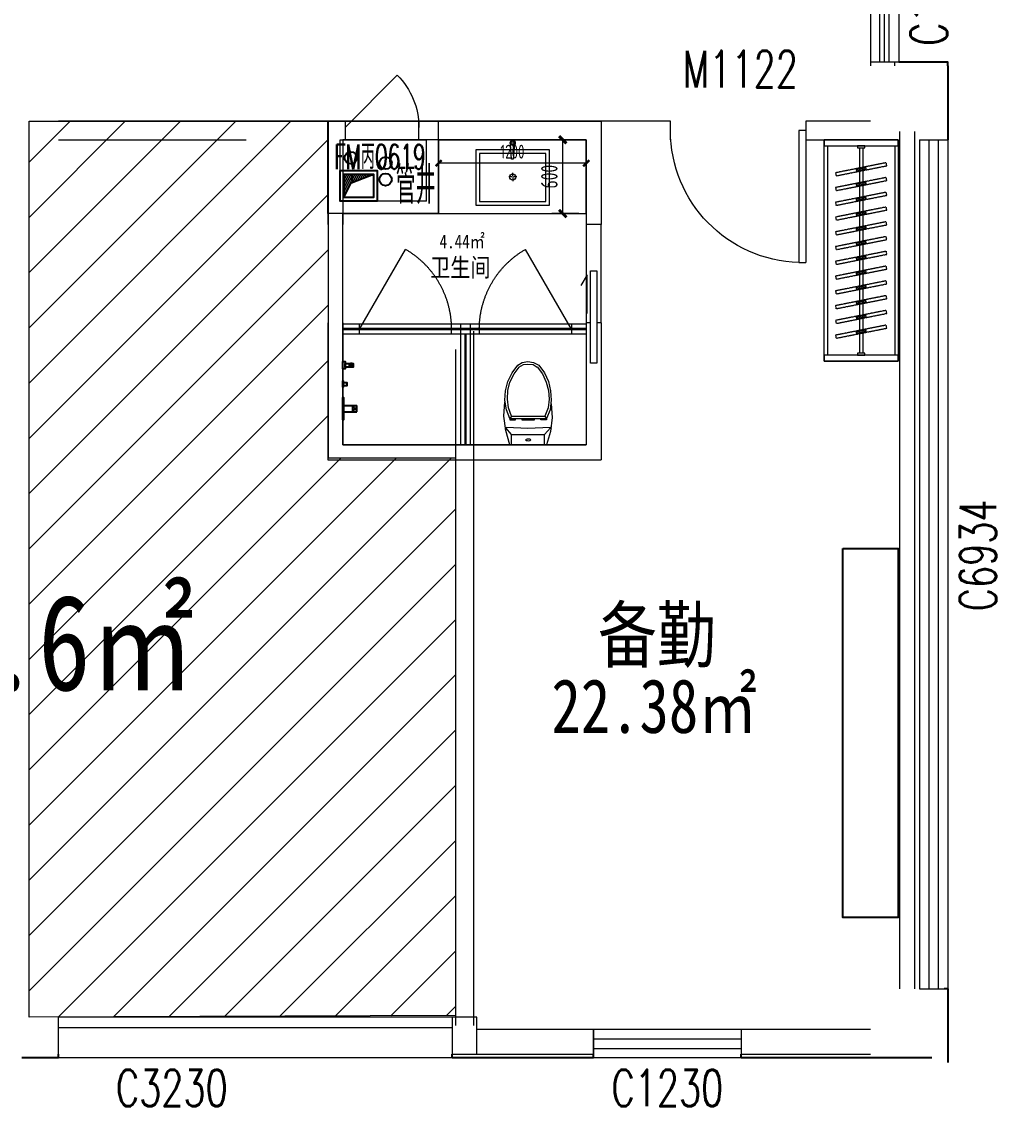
# Model space of a CAD drawing. Header units: millimetres. Extents: x 164760 to 3716174, y -1766400 to 11969.
# Drawn here: x 3700386 to 3708310, y -1652269 to -1643453 of the extents above; entities that cross this region are included whole.
import ezdxf

# ---------------------------------------------------------------- set-up
doc = ezdxf.new("R2010")
doc.units = ezdxf.units.MM
doc.header["$LTSCALE"] = 1000
doc.set_wipeout_variables(frame=1)
for name, pattern in [('DASH', [0.35, 0.25, -0.1]), ('DOT', [0.2, 0.1, -0.1]), ('HIDDEN', [0.375, 0.25, -0.125, 0, 0])]:
    doc.linetypes.add(name, pattern=pattern)
doc.layers.get('0').update_dxf_attribs({"color": 253, "linetype": 'CONTINUOUS'})
doc.layers.get('Defpoints').update_dxf_attribs({"color": 250, "linetype": 'CONTINUOUS', "lineweight": 0})
for name, color, linetype in [('DIM_LEAD', 253, 'CONTINUOUS'), ('FC-Text Annotation', 253, 'CONTINUOUS'), ('FF-FIXT', 253, 'CONTINUOUS'), ('LVTRY', 253, 'CONTINUOUS'), ('PUB_TEXT', 253, 'CONTINUOUS'), ('SURFACE', 253, 'CONTINUOUS'), ('VPIPE-污水', 253, 'CONTINUOUS'), ('VPIPE-热给水', 253, 'CONTINUOUS'), ('VPIPE-给水', 253, 'CONTINUOUS'), ('WINDOW_TEXT', 253, 'CONTINUOUS'), ('填充', 253, 'CONTINUOUS'), ('平面家具', 253, 'CONTINUOUS'), ('洁具', 253, 'CONTINUOUS'), ('风道（排气道）', 253, 'CONTINUOUS')]:
    doc.layers.add(name, color=color, linetype=linetype)
for name, color, linetype, lineweight in [('DOOR【门】', 253, 'CONTINUOUS', 0), ('FF-Door【门】', 253, 'CONTINUOUS', 0), ('FF-FIXT【洁具】', 253, 'CONTINUOUS', 0), ('FF-FURN【成品家具】', 253, 'CONTINUOUS', 0), ('FF-FURN【成品家私】', 253, 'CONTINUOUS', 0), ('FF-Text【平面文字】', 253, 'CONTINUOUS', 0), ('MK【门槛线】', 253, 'CONTINUOUS', 0), ('RC-Dim【天花尺寸】', 253, 'CONTINUOUS', 0), ('RC-Text【天花文字】', 253, 'CONTINUOUS', 0), ('TXT【平面空间文字】', 253, 'CONTINUOUS', 0), ('WALL', 253, 'CONTINUOUS', 0), ('Wall【墙体】', 253, 'CONTINUOUS', 0), ('Wall【新建墙】', 253, 'CONTINUOUS', 0), ('WINDOW', 253, 'CONTINUOUS', 0), ('Xline【辅助线】', 253, 'CONTINUOUS', 0)]:
    doc.layers.add(name, color=color, linetype=linetype, lineweight=lineweight)
doc.styles.add('-宋体', font='', dxfattribs={"width": 0.8})
doc.styles.add('_TCH_WINDOW', font='SIMPLEX', dxfattribs={"bigfont": 'GBCBIG'})
doc.styles.get("Standard").update_dxf_attribs({"font": 'GBENOR', "bigfont": 'GBCBIG'})
doc.styles.add('SUN', font='romans.shx', dxfattribs={"width": 0.8, "bigfont": 'hzdx.shx'})
doc.styles.add('宋体', font='', dxfattribs={"width": 0.7})
doc.styles.add('尺寸标注', font='ARCHS.SHX', dxfattribs={"width": 0.8})
doc.styles.add('文字', font='')
doc.styles.get('-宋体').set_extended_font_data('SimSun')
doc.styles.get('宋体').set_extended_font_data('SimSun')
doc.styles.get('文字').set_extended_font_data('SimSun')
doc.dimstyles.new('海龙1：50', dxfattribs={"dimscale": 50, "dimtxt": 2.5, "dimasz": 1, "dimexe": 1, "dimexo": 1, "dimgap": 0.7, "dimtad": 1, "dimdec": 0, "dimrnd": 5, "dimdsep": 46, "dimtxsty": '尺寸标注', "dimblk": 'ARCHTICK', "dimblk1": 'ARCHTICK', "dimblk2": 'ARCHTICK', "dimcen": 1, "dimclrd": 44, "dimclre": 44, "dimclrt": 2, "dimadec": 0, "dimazin": 0, "dimtfac": 1, "dimtdec": 0, "dimtix": 1, "dimtmove": 2, "dimatfit": 3, "dimldrblk": 'hl_arrow2', "dimfxl": 5, "dimfxlon": 1, "dimarcsym": 0})
doc.dimstyles.new('海龙_1：60', dxfattribs={"dimscale": 60, "dimtxt": 2.25, "dimasz": 1, "dimexe": 1.5, "dimexo": 1, "dimgap": 0.7, "dimtad": 1, "dimdec": 0, "dimrnd": 5, "dimdsep": 46, "dimtxsty": '尺寸标注', "dimblk": 'ARCHTICK', "dimblk1": 'ARCHTICK', "dimblk2": 'ARCHTICK', "dimcen": 1, "dimclrd": 44, "dimclre": 44, "dimclrt": 2, "dimadec": 0, "dimazin": 0, "dimtfac": 1, "dimtdec": 0, "dimtix": 1, "dimtmove": 2, "dimatfit": 3, "dimldrblk": 'hl_arrow2', "dimfxl": 5, "dimfxlon": 1, "dimarcsym": 0})

# ---------------------------------------------------------------- blocks, each defined once
blk = doc.blocks.new('$TCHSYS$WIN2D')
for p, q in [((-0.5, 0.5), (0.5, 0.5)), ((-0.5, 0.5), (-0.5, -0.5)), ((0.5, 0.5), (0.4999999999999999, -0.5)), ((0.5, 0.1666666666666666), (-0.5, 0.1666666666666666)), ((0.5, -0.1666666666666667), (-0.5, -0.1666666666666667)), ((-0.5, -0.5), (0.5, -0.5))]:
    blk.add_line(p, q)
blk = doc.blocks.new('$WINLIB2D$00000004')
for p, q in [((-0.5, 0.5), (0.5, 0.5)), ((-0.5, 0.5), (-0.5, -0.5)), ((0.5, -0.5), (0.5, 0.5)), ((-0.5, 0.2405796575893152), (0.5, 0.2405796575893152)), ((-0.5, -0.5), (0.5, -0.5))]:
    blk.add_line(p, q)
blk = doc.blocks.new('$WINLIB2D$00000005')
for p, q in [((-0.5, 0.5), (0.5, 0.5)), ((-0.5, 0.5), (-0.5000000000000002, -0.5)), ((0.5, -0.5), (0.5, 0.5)), ((0.5, 0.1666666666666666), (-0.5, 0.1666666666666666)), ((0.5, 0), (-0.5, 0)), ((0.5, -0.1666666666666667), (-0.5, -0.1666666666666667)), ((-0.5, -0.5), (0.5, -0.5))]:
    blk.add_line(p, q)
blk = doc.blocks.new('海龙0819133999')
at = {"layer": 'LVTRY'}
blk.add_lwpolyline([(118.1250000179279, 8100), (118.1250000179279, 8130), (-281.8749999857973, 8129.999999998139)], dxfattribs=at)
at = {"layer": 'SURFACE'}
for p, q in [((118.1250000179279, 8100), (118.125000010943, 7499.999999988824)), ((118.125000010943, 599.9999999888241), (88.12500001792797, 599.9999999885913)), ((118.125000010943, 599.9999999888241), (118.1250000179279, 0))]:
    blk.add_line(p, q, dxfattribs=at)
at = {"layer": 'WALL'}
for p, q in [((-311.8749999727588, 8130.000000021885), (-511.8749999743886, 8130.000000021885)), ((-511.8749999743886, 8130.000000021885), (-511.8749997690319, 8099.99999997113)), ((-311.8749999038409, 8099.99999997113), (-311.8749999727588, 8130.000000021885))]:
    blk.add_line(p, q, dxfattribs=at)
at = {"layer": 'WINDOW'}
ref = blk.add_blockref('$WINLIB2D$00000005', (-396.8749999825377, 8999.999999999767), dxfattribs=dict(at, xscale=1740, yscale=-230, zscale=1740, rotation=270))
ref.add_attrib('A', 'C1727', (111.8750000174623, 8263.060913978845), dxfattribs={"layer": 'WINDOW_TEXT', "height": 297.5, "rotation": 90, "style": '_TCH_WINDOW', "width": 0.7058823529411766})
ref = blk.add_blockref('$TCHSYS$WIN2D', (3.125000017927959, 4050.000000020023), dxfattribs=dict(at, xscale=6900, yscale=-230, zscale=6900, rotation=270))
ref.add_attrib('A', 'C6934', (511.8750000165309, 3667.258477682015), dxfattribs={"layer": 'WINDOW_TEXT', "height": 297.5, "rotation": 90, "style": '_TCH_WINDOW', "width": 0.7058823529411766})
blk = doc.blocks.new('$DorLib2D$00000001')
for p, q in [((0.45, 0.975), (0.5000000000000002, 0.975)), ((0.45, 0), (0.45, 0.975)), ((0.5, 0), (0.5, 0.975)), ((0.5, 0), (0.45, 0))]:
    blk.add_line(p, q)
at = {"lineweight": 13}
blk.add_arc((0.475, 0), 0.975, 91.4692835813538, 180, dxfattribs=at)
blk = doc.blocks.new('海龙0109180699')
for points in [[(-1725.008180794563, 7095.489740242189), (-1725.008180794563, 7145.489740242189), (-1125.008180794563, 7145.489740242189), (-1125.008180794563, 7095.489740242189)], [(-1725.008180794563, 7145.489740242219), (-1725.008180794563, 5345.48974024222), (-1125.008180794563, 5345.48974024222), (-1125.008180794563, 7145.489740242219)], [(-1125.008180794563, 5395.489740242251), (-1125.008180794563, 5345.48974024225), (-1725.008180794563, 5345.48974024225), (-1725.008180794563, 5395.489740242251)]]:
    blk.add_lwpolyline(points, close=True)
at = {"color": 8}
for points in [[(-1700.008180794563, 7095.489740242219), (-1700.008180794563, 5395.489740242219)], [(-1150.008180794563, 7095.489740242219), (-1150.008180794563, 5395.489740242219)]]:
    blk.add_lwpolyline(points, dxfattribs=at)
for points in [[(-1455.008180794563, 7080.489740242217), (-1455.008180794563, 7095.489740242216), (-1395.008180794563, 7095.489740242216), (-1395.008180794563, 7080.489740242217)], [(-1395.008180794563, 5410.489740242223), (-1395.008180794563, 5395.489740242222), (-1455.008180794563, 5395.489740242222), (-1455.008180794563, 5410.489740242223)], [(-1395.008180794563, 5410.489740242223), (-1395.008180794563, 5395.489740242222), (-1455.008180794563, 5395.489740242222), (-1455.008180794563, 5410.489740242223)]]:
    blk.add_lwpolyline(points, close=True, dxfattribs=at)
at = {"color": 8, "linetype": 'DASH', "ltscale": 0.006}
for points in [[(-1437.508180794563, 7080.48974024222), (-1437.508180794563, 5410.489740242219)], [(-1412.508180794563, 7080.48974024222), (-1412.508180794563, 5410.489740242219)]]:
    blk.add_lwpolyline(points, dxfattribs=at)
for points in [[(-1628.534460654035, 6958.718523870671), (-1216.604642884688, 6876.780588623849), (-1221.481900935094, 6852.260956613768), (-1633.411718704441, 6934.198891860591)], [(-1461.800962985489, 6925.553169127908), (-1383.338140553233, 6909.94594336661), (-1388.215398603639, 6885.426311356529), (-1466.678221035896, 6901.033537117829)], [(-1463.264140400611, 6918.197279524886), (-1384.801317968354, 6902.590053763585), (-1386.752221188517, 6892.782200959555), (-1465.215043620773, 6908.389426720853)], [(-1628.534460654035, 6838.718523870671), (-1216.604642884688, 6756.780588623849), (-1221.481900935094, 6732.260956613768), (-1633.411718704441, 6814.19889186059)], [(-1461.800962985489, 6805.55316912791), (-1383.338140553233, 6789.94594336661), (-1388.215398603639, 6765.426311356529), (-1466.678221035896, 6781.03353711783)], [(-1463.264140400611, 6798.197279524885), (-1384.801317968354, 6782.590053763586), (-1386.752221188517, 6772.782200959554), (-1465.215043620773, 6788.389426720853)], [(-1628.534460654035, 6718.71852387067), (-1216.604642884688, 6636.780588623849), (-1221.481900935094, 6612.260956613768), (-1633.411718704441, 6694.19889186059)], [(-1461.800962985489, 6685.55316912791), (-1383.338140553233, 6669.945943366609), (-1388.215398603639, 6645.426311356529), (-1466.678221035896, 6661.033537117829)], [(-1463.264140400611, 6678.197279524884), (-1384.801317968354, 6662.590053763586), (-1386.752221188517, 6652.782200959554), (-1465.215043620773, 6668.389426720853)], [(-1628.534460654035, 6598.71852387067), (-1216.604642884688, 6516.780588623849), (-1221.481900935094, 6492.260956613768), (-1633.411718704441, 6574.198891860589)], [(-1461.800962985489, 6565.553169127909), (-1383.338140553233, 6549.94594336661), (-1388.215398603639, 6525.42631135653), (-1466.678221035896, 6541.033537117829)], [(-1463.264140400611, 6558.197279524884), (-1384.801317968354, 6542.590053763586), (-1386.752221188517, 6532.782200959553), (-1465.215043620773, 6548.389426720854)], [(-1628.534460654035, 6478.718523870671), (-1216.604642884688, 6396.780588623848), (-1221.481900935094, 6372.260956613768), (-1633.411718704441, 6454.198891860591)], [(-1461.800962985489, 6445.553169127909), (-1383.338140553233, 6429.94594336661), (-1388.215398603639, 6405.42631135653), (-1466.678221035896, 6421.033537117828)], [(-1463.264140400611, 6438.197279524885), (-1384.801317968354, 6422.590053763585), (-1386.752221188517, 6412.782200959553), (-1465.215043620773, 6428.389426720854)], [(-1628.534460654035, 6358.71852387067), (-1216.604642884688, 6276.780588623848), (-1221.481900935094, 6252.260956613768), (-1633.411718704441, 6334.198891860591)], [(-1461.800962985489, 6325.55316912791), (-1383.338140553233, 6309.94594336661), (-1388.215398603639, 6285.42631135653), (-1466.678221035896, 6301.033537117829)], [(-1463.264140400611, 6318.197279524884), (-1384.801317968354, 6302.590053763585), (-1386.752221188517, 6292.782200959553), (-1465.215043620773, 6308.389426720854)], [(-1628.534460654035, 6238.71852387067), (-1216.604642884688, 6156.780588623849), (-1221.481900935094, 6132.260956613768), (-1633.411718704441, 6214.19889186059)], [(-1461.800962985489, 6205.553169127909), (-1383.338140553233, 6189.94594336661), (-1388.215398603639, 6165.426311356529), (-1466.678221035896, 6181.033537117829)], [(-1463.264140400611, 6198.197279524885), (-1384.801317968354, 6182.590053763585), (-1386.752221188517, 6172.782200959554), (-1465.215043620773, 6188.389426720853)], [(-1628.534460654035, 6118.718523870671), (-1216.604642884688, 6036.780588623848), (-1221.481900935094, 6012.260956613769), (-1633.411718704441, 6094.19889186059)], [(-1461.800962985489, 6085.553169127909), (-1383.338140553233, 6069.94594336661), (-1388.215398603639, 6045.426311356529), (-1466.678221035896, 6061.033537117829)], [(-1628.534460654035, 5998.718523870671), (-1216.604642884688, 5916.780588623848), (-1221.481900935094, 5892.260956613768), (-1633.411718704441, 5974.198891860591)], [(-1463.264140400611, 6078.197279524885), (-1384.801317968354, 6062.590053763585), (-1386.752221188517, 6052.782200959554), (-1465.215043620773, 6068.389426720854)], [(-1461.800962985489, 5965.553169127909), (-1383.338140553233, 5949.94594336661), (-1388.215398603639, 5925.426311356529), (-1466.678221035896, 5941.033537117829)], [(-1463.264140400611, 5958.197279524885), (-1384.801317968354, 5942.590053763585), (-1386.752221188517, 5932.782200959554), (-1465.215043620773, 5948.389426720853)], [(-1628.534460654035, 5878.71852387067), (-1216.604642884688, 5796.780588623849), (-1221.481900935094, 5772.260956613768), (-1633.411718704441, 5854.19889186059)], [(-1461.800962985489, 5845.553169127909), (-1383.338140553233, 5829.94594336661), (-1388.215398603639, 5805.42631135653), (-1466.678221035896, 5821.033537117829)], [(-1463.264140400611, 5838.197279524885), (-1384.801317968354, 5822.590053763585), (-1386.752221188517, 5812.782200959554), (-1465.215043620773, 5828.389426720853)], [(-1628.534460654035, 5758.718523870671), (-1216.604642884688, 5676.780588623849), (-1221.481900935094, 5652.260956613768), (-1633.411718704441, 5734.19889186059)], [(-1461.800962985489, 5725.553169127909), (-1383.338140553233, 5709.945943366609), (-1388.215398603639, 5685.426311356529), (-1466.678221035896, 5701.03353711783)], [(-1463.264140400611, 5718.197279524884), (-1384.801317968354, 5702.590053763586), (-1386.752221188517, 5692.782200959554), (-1465.215043620773, 5708.389426720853)], [(-1628.534460654035, 5638.718523870671), (-1216.604642884688, 5556.780588623849), (-1221.481900935094, 5532.260956613768), (-1633.411718704441, 5614.19889186059)], [(-1461.800962985489, 5605.553169127909), (-1383.338140553233, 5589.945943366609), (-1388.215398603639, 5565.426311356529), (-1466.678221035896, 5581.033537117829)], [(-1463.264140400611, 5598.197279524885), (-1384.801317968354, 5582.590053763585), (-1386.752221188517, 5572.782200959554), (-1465.215043620773, 5588.389426720853)]]:
    blk.add_lwpolyline(points, close=True, dxfattribs=at)
at = {"layer": '平面家具', "color": 43, "linetype": 'ByBlock'}
blk.add_lwpolyline([(-1275.008433618583, 3824.429243121162), (-1725.008433580399, 3824.429245602206), (-1724.996969562024, 824.4292478061806), (-1274.996969600208, 824.4292453251373)], close=True, dxfattribs=at)
blk = doc.blocks.new('PQD')
at = {"layer": '填充'}
h = blk.add_hatch(dxfattribs=at)
h.set_pattern_fill('DOTS', color=256, scale=10, style=0)
h.set_pattern_definition([(0, (0, 0), (7.9375, 15.875), [0, -15.875])])
h.paths.add_polyline_path([(517039.3606534046, 222520.7432957545), (516799.3606534047, 222520.7432957545), (516799.3606534047, 222330.7432957545), (516857.0893016653, 222450.5852683169)])
blk.add_lwpolyline([(516799.3606534047, 222330.7432957545), (516857.0893016653, 222450.5852683169), (517039.3606534046, 222520.7432957545)], dxfattribs=at)
at = {"layer": '风道（排气道）'}
for points in [[(516769.3606534046, 222550.7432957545), (517069.3606534046, 222550.7432957545), (517069.3606534046, 222300.7432957546), (516769.3606534046, 222300.7432957546)], [(516799.3606534047, 222520.7432957545), (517039.3606534046, 222520.7432957545), (517039.3606534046, 222330.7432957545), (516799.3606534047, 222330.7432957545)]]:
    blk.add_lwpolyline(points, close=True, dxfattribs=at)
blk = doc.blocks.new('$DorLib2D$00000114')
at = {"color": 0}
blk.add_line((0.4999999999999965, 3.6e-15), (-0.2071067811864751, 0.7071067811864858), dxfattribs=at)
blk.add_arc((0.5000000000013856, -1.1546e-12), 1.000000000001696, 135, 180, dxfattribs=at)
blk = doc.blocks.new('ZL_08130967')
at = {"layer": 'WINDOW'}
for p, q in [((-300.0000002686866, -374.2640686905361), (300.000000268803, -374.2640686906525)), ((-300.0000002686866, -374.2640686905361), (-300.0000002686866, -524.2640686903324)), ((300.000000268803, -524.2640686906525), (300.000000268803, -374.2640686906526)), ((-300.000000268803, -524.2640686906525), (300.000000268803, -524.2640686906525))]:
    blk.add_line(p, q, dxfattribs=at)
at = {"layer": 'WINDOW', "xscale": -600, "yscale": 600, "zscale": -600}
blk.add_blockref('$DorLib2D$00000114', (2.594897524e-07, -424.2640687119565), dxfattribs=at)
blk = doc.blocks.new('ZL_08155714')
at = {"layer": 'VPIPE-污水'}
blk.add_circle((-129.1592930657789, -712.0164852384477), 50, dxfattribs=at)
at = {"layer": 'VPIPE-热给水'}
blk.add_circle((153.8974417122081, -888.4944701527711), 50, dxfattribs=at)
at = {"layer": 'VPIPE-给水'}
blk.add_circle((153.8974417112767, -754.4488298522773), 50, dxfattribs=at)
at = {"layer": 'WALL'}
for p, q in [((-314.6437028925866, -1164.930908717448), (-314.6437028953806, -414.930906051537)), ((-314.6437028953806, -414.930906051537), (585.3562970589846, -414.9309060524683)), ((585.3562970589846, -1164.930908717215), (585.3562970589846, -414.9309060524683)), ((-214.64370288793, -1064.930908736074), (-214.6437028869986, -564.9309060706291)), ((-214.6437028869986, -564.9309060706291), (485.356297058519, -564.9309060713276)), ((485.356297058519, -1064.930908717681), (485.356297058519, -564.9309060713276)), ((485.356297058519, -1064.930908717681), (-214.6437028902583, -1064.930908714421)), ((585.3562970589846, -1164.930908717215), (-314.6437028925866, -1164.930908717448))]:
    blk.add_line(p, q, dxfattribs=at)
at = {"layer": 'WINDOW'}
for p, q in [((-175.1417361088097, -414.9309060522354), (424.8582644285634, -414.9309060522354)), ((-175.1417361088097, -414.9309060522354), (-175.1417361088097, -564.9309060520026)), ((424.8582644285634, -564.9309060522354), (424.8582644285634, -414.9309060522354)), ((-175.1417361088097, -564.9309060522354), (424.8582644285634, -564.9309060522354))]:
    blk.add_line(p, q, dxfattribs=at)
at = {"layer": 'DOOR【门】', "rotation": 359.9999999999407}
blk.add_blockref('ZL_08130967', (124.8582641605362, -40.66683738032679), dxfattribs=at)
at = {"layer": '洁具'}
blk.add_blockref('PQD', (-516984.0043562921, -223365.674204469), dxfattribs=at)
at = {"layer": 'TXT【平面空间文字】', "color": 3, "ltscale": 100, "style": 'SUN', "width": 0.6}
blk.add_text('FM丙0619', height=200, dxfattribs=at).set_placement((-262.7201560644175, -802.7310877612123, 8.09054457e-08))
at = {"layer": 'TXT【平面空间文字】', "width": 0.75}
blk.add_text('管井', height=300, dxfattribs=at).set_placement((236.4133385177701, -1085.331863474101))
blk = doc.blocks.new('A$C5D954283')
at = {"color": 8}
for p, q in [((1.164153e-10, 532.1264297300949), (1.164153e-10, 509.5472297300585)), ((-4.032000000006519, 505.5152297301683), (-26.20799999998417, 505.5152297301683)), ((1.164153e-10, 501.4832297300454), (1.164153e-10, 478.5008297301828)), ((25.80480000015814, 505.5152297301683), (4.032000000006519, 505.5152297301683)), ((-5.039999999920837, 230.0399999998044), (-32.7599999998929, 230.0399999998044)), ((1.164153e-10, 235.0799999996088), (1.164153e-10, 263.807999999728)), ((1.164153e-10, 225), (1.164153e-10, 196.2719999998808)), ((32.25600000005215, 230.0399999998044), (5.040000000037252, 230.0399999998044))]:
    blk.add_line(p, q, dxfattribs=at)
at = {"color": 0, "linetype": 'Continuous'}
for p, q in [((-11.15956800000276, 374.2569191276562), (-17.54950176004786, 495.4865680530201)), ((15.14995655568782, 492.2146877725608), (4.840431999997235, 374.2569191276562)), ((4.840431999997235, 374.2569191276562), (-11.15956799988635, 374.2569191276562))]:
    blk.add_line(p, q, dxfattribs=at)
blk.add_lwpolyline([(300, 0), (300, 450), (-300, 450), (-300, 0)], close=True, dxfattribs=at)
at = {"color": 8, "ltscale": 1000, "const_width": 0.448}
blk.add_lwpolyline([(1.164153e-10, 505.7392297300975, -1), (1.164153e-10, 505.2912297302391, -1)], format="xyb", close=True, dxfattribs=at)
at = {"color": 8}
blk.add_lwpolyline([(270, 30), (270.0000000001164, 420), (-270, 420), (-270, 30)], close=True, dxfattribs=at)
at = {"color": 8, "const_width": 0.8399999999999997}
blk.add_lwpolyline([(0.1400000000139698, 230.4599999999628, -0.9999999999999998), (0.1400000000139698, 229.6199999998789, -0.9999999999999998)], format="xyb", close=True, dxfattribs=at)
at = {"color": 0, "linetype": 'Continuous'}
blk.add_circle((1.164153e-10, 505.5152297301683), 20.16, dxfattribs=at)
at = {"color": 8}
for centre, radius in [((0.2651944293174893, 505.7008297301363), 16.25438224187546), ((1.164153e-10, 230.0399999998044), 25.2)]:
    blk.add_circle(centre, radius, dxfattribs=at)
blk = doc.blocks.new('_ArchTick')
at = {"color": 2, "linetype": 'ByBlock', "const_width": 0.4}
blk.add_lwpolyline([(-0.5, -0.5), (0.5, 0.5)], dxfattribs=at)
blk = doc.blocks.new('*D385')
at = {"layer": 'Defpoints', "color": 0, "transparency": 16777216}
for p in [(43999.315216776, -143543.010462489), (44190.0041791848, -143543.010462489), (44190.00417918526, -144143.0104624927)]:
    blk.add_point(p, dxfattribs=at)
at = {"layer": 'Xline【辅助线】', "color": 44, "lineweight": -2, "transparency": 16777216}
for p, q in [((44130.0041791848, -143543.010462489), (43909.31521677599, -143543.010462489)), ((43999.315216776, -144143.0104624927), (43999.315216776, -143543.010462489)), ((44130.00417918527, -144143.0104624927), (43909.31521677599, -144143.0104624927))]:
    blk.add_line(p, q, dxfattribs=at)
at = {"layer": 'Xline【辅助线】', "color": 44, "lineweight": -2, "transparency": 16777216, "xscale": 60, "yscale": 60, "zscale": 60}
for p, rotation in [((43999.315216776, -143543.010462489), 90), ((43999.315216776, -144143.0104624927), 270)]:
    blk.add_blockref('_ArchTick', p, dxfattribs=dict(at, rotation=rotation))
at = {"layer": 'Xline【辅助线】', "color": 2, "transparency": 16777216, "insert": (43889.81521677595, -143843.0104624909), "char_height": 135, "attachment_point": 5, "rotation": 90, "style": '尺寸标注'}
blk.add_mtext('600', dxfattribs=at)
blk = doc.blocks.new('hl_arrow2')
at = {"color": 2}
blk.add_line((-0.221303783804, 2.183e-12), (-1, 5.72e-13), dxfattribs=at)
blk.add_lwpolyline([(-0.221303783804, 0), (-0.861040435366, -0.688592459968), (-0.653754463034, -0.862470062348), (0, 0), (-0.653754463034, 0.862470062348), (-0.861040435366, 0.688592459968)], close=True, dxfattribs=at)
for points in [[(-0.861040435366, 0.688592459968), (-0.653754463034, 0.862470062348), (-0.221303783804, 0), (0, 0)], [(-0.861040435366, -0.688592459968), (-0.653754463034, -0.862470062348), (-0.221303783804, 0), (0, 0)]]:
    blk.add_solid(points, dxfattribs=at)
blk = doc.blocks.new('A$C78EA0098')
at = {"color": 33, "linetype": 'Continuous'}
for p, q in [((47.00000128359533, 353.7500000006403), (90.00000128336251, 353.7500000006403)), ((68.50000128359534, 375.2500000005239), (68.50000128359534, 332.2500000007567))]:
    blk.add_line(p, q, dxfattribs=at)
for p, q in [((4.999999124091118, 24.99999973730883, 9.256461575e-07), (81.00000097975135, 24.99999973725062, 9.256461575e-07)), ((81.00000097951852, -25.00000026274938, 3.560162716e-07), (81.00000097951852, 24.99999973725062, 3.560162716e-07)), ((81.00000097951852, 19.99999973730882, 9.256461575e-07), (87.98346753581427, 19.99999973725062, 9.256461575e-07)), ((84.0000009795185, 24.99999973725062, 9.256461575e-07), (114.0000009795185, 24.99999973725062, 9.256461575e-07)), ((84.0000009795185, 19.99999973730882, 3.560162716e-07), (84.0000009795185, 24.99999973725062, 3.560162716e-07)), ((114.0000009795185, -25.00000026274938, -2.136136142e-07), (114.0000009795185, 24.99999973725062, 3.560162716e-07)), ((4.999999124091118, -25.00000026274938, 3.560162716e-07), (81.00000097951852, -25.00000026274938, 3.560162716e-07)), ((81.00000097951852, -20.00000026274938, 3.560162716e-07), (87.98346753581427, -20.00000026274938, 3.560162716e-07)), ((84.0000009795185, -25.00000026274938, 3.560162716e-07), (84.0000009795185, -20.00000026274938, 3.560162716e-07)), ((84.00000097975135, -25.00000026274938, 3.560162716e-07), (114.0000009795185, -25.00000026274938, 3.560162716e-07))]:
    blk.add_line(p, q)
for points in [[(1.4293473214e-06, 383.7500000006403), (20.00000113737769, 383.7500000006403), (20.00000113737769, 323.7500000006403), (1.4293473214e-06, 323.7500000006403)], [(20.00000113737769, 368.7500000006403), (85.00000121048652, 368.7500000006403), (85.00000121048652, 338.7500000006403), (20.00000113737769, 338.7500000006403)], [(6.619375199e-07, 226.0000000006403), (3.000000408617779, 226.0000000006403), (3.000000408617779, 174.0000000006403), (6.619375199e-07, 174.0000000006403)], [(3.000000408617779, 212.5000000006403), (33.50000047450885, 212.5000000006403), (33.50000047450885, 187.5000000006403), (3.000000408617779, 187.5000000006403)], [(0, 90), (4.999999124091118, 90), (4.999999124091118, -90), (0, -90)]]:
    blk.add_lwpolyline(points, close=True)
for centre, radius in [((68.50000128359534, 353.7500000006403), 11.49999999988358), ((104.0000009795185, -2.62807589e-07, 7.12013287e-08), 5)]:
    blk.add_circle(centre, radius, dxfattribs=at)
blk.add_arc((57.75000097928568, -2.627493814e-07, 9.256461575e-07), 36.2500000002529, 316.397181032414, 43.60281896758604)
blk = doc.blocks.new('ZL_08127082')
at = {"layer": 'FF-FIXT【洁具】'}
for p, q in [((-184.0723225633846, -108.7700514605967), (-150.6046904385439, 0)), ((146.4211623065057, 0), (-150.6046904385439, 0)), ((-133.8707755542127, 0), (-133.8707755542127, -83.66927795595257)), ((133.8707755542127, 0), (133.8707755542127, -83.66927795595257)), ((146.4211623065057, 0), (179.8888932532863, -117.1369100807933)), ((-133.8707755542127, -83.66927795595257), (-184.0723225633846, -138.0542542752809)), ((133.8707755542127, -83.66927795595257), (-133.8707755542127, -83.66927795595257)), ((-20.91729478345951, -37.65116025687894), (-16.73386547336122, -33.46773094678065)), ((-20.91729478345951, -41.83458956703543), (-20.91729478345951, -37.65116025687894)), ((-16.73386547336122, -46.01811769907363), (-20.91729478345951, -41.83458956703543)), ((-16.73386547336122, -33.46773094678065), (-12.55043616326293, -33.46773094678065)), ((-12.55043616326293, -50.20154700923012), (-16.73386547336122, -46.01811769907363)), ((-12.55043616326293, -33.46773094678065), (-4.18347872106824, -29.28420281474246)), ((4.18347872106824, -50.20154700923012), (-12.55043616326293, -50.20154700923012)), ((-4.18347872106824, -29.28420281474246), (4.18347872106824, -33.46773094678065)), ((4.18347872106824, -33.46773094678065), (12.55033734132303, -33.46773094678065)), ((12.55033734132303, -46.01811769907363), (4.18347872106824, -50.20154700923012)), ((12.55033734132303, -33.46773094678065), (16.73386547336122, -37.65116025687894)), ((16.73386547336122, -41.83458956703543), (12.55033734132303, -46.01811769907363)), ((16.73386547336122, -37.65116025687894), (16.73386547336122, -41.83458956703543)), ((133.8707755542127, -83.66927795595257), (179.8888932532863, -138.0542542752809)), ((-196.6227093156776, -221.7235322312918), (-184.0723225633846, -108.7700514605967)), ((-179.8888932532863, -142.2376835854375), (-4.94109699503e-05, -133.8708249651827)), ((-4.94109699503e-05, -133.8708249651827), (-4.94109699503e-05, -138.0542542752809)), ((-4.94109699503e-05, -133.8708249651827), (175.7053651212482, -142.2376835854375)), ((184.0723225634429, -133.8708249651827), (175.7053651212482, -142.2376835854375)), ((179.8888932532863, -117.1369100807933), (196.6227093157358, -234.2739189835847)), ((184.0723225634429, -125.503867522988), (184.0723225634429, -133.8708249651827)), ((-188.255850695481, -334.6770130019868), (-196.6227093156776, -221.7235322312918)), ((-179.8888932532863, -284.4754659928149), (-150.6046904385439, -213.3565747890971)), ((-163.1550771908951, -301.2092820552061), (-138.0543036862509, -234.2739189835847)), ((-150.6046904385439, -204.9896173469024), (-104.5865727394703, -204.9896173469024)), ((-150.6046904385439, -213.3565747890971), (-150.6046904385439, -204.9896173469024)), ((-138.0543036862509, -234.2739189835847), (-150.6046904385439, -213.3565747890971)), ((146.4211623065057, -213.3565747890971), (-150.6046904385439, -213.3565747890971)), ((133.8707755542127, -234.2739189835847), (-138.0543036862509, -234.2739189835847)), ((-104.5865727394703, -204.9896173469024), (-104.5865727394703, -213.3565747890971)), ((-50.20159642014187, -213.3565747890971), (-50.20159642014187, -200.8061880368041)), ((-50.20159642014187, -200.8061880368041), (46.01806828810367, -200.8061880368041)), ((46.01806828810367, -213.3565747890971), (-50.20159642014187, -213.3565747890971)), ((46.01806828810367, -200.8061880368041), (46.01806828810367, -213.3565747890971)), ((100.4030446074321, -204.9896173469024), (100.4030446074321, -213.3565747890971)), ((146.4211623065057, -204.9896173469024), (100.4030446074321, -204.9896173469024)), ((133.8707755542127, -234.2739189835847), (146.4211623065057, -213.3565747890971)), ((133.8707755542127, -234.2739189835847), (158.9715490588569, -301.2092820552061)), ((146.4211623065057, -213.3565747890971), (146.4211623065057, -204.9896173469024)), ((146.4211623065057, -213.3565747890971), (175.7053651212482, -284.4754659928149)), ((196.6227093157358, -234.2739189835847), (188.2557518735411, -351.4108290644363)), ((-188.255850695481, -363.9612158167292), (-179.8888932532863, -284.4754659928149)), ((-171.5219358111499, -372.3281732589239), (-163.1550771908951, -301.2092820552061)), ((158.9715490588569, -301.2092820552061), (167.3385065010516, -372.3281732589239)), ((175.7053651212482, -284.4754659928149), (188.2557518735411, -363.9612158167292)), ((-184.0723225633846, -439.2635363305453), (-188.255850695481, -363.9612158167292)), ((-167.3385065009934, -514.5658568443614), (-184.0723225633846, -439.2635363305453)), ((-167.3385065009934, -443.4469656406435), (-171.5219358111499, -372.3281732589239)), ((167.3385065010516, -372.3281732589239), (163.1549783689552, -443.4469656406435)), ((184.0723225634429, -439.2635363305453), (163.1549783689552, -514.5658568443614)), ((188.2557518735411, -363.9612158167292), (184.0723225634429, -439.2635363305453)), ((-146.4211623065057, -510.3824275342049), (-167.3385065009934, -443.4469656406435)), ((-133.8707755542127, -585.684748048021), (-167.3385065009934, -514.5658568443614)), ((-117.1369594918215, -577.3177906058263), (-146.4211623065057, -510.3824275342049)), ((146.4211623065057, -510.3824275342049), (112.9534313597833, -577.3177906058263)), ((163.1549783689552, -514.5658568443614), (129.6873462441144, -585.684748048021)), ((163.1549783689552, -443.4469656406435), (146.4211623065057, -510.3824275342049)), ((-87.85275667707901, -648.436681809544), (-133.8707755542127, -585.684748048021)), ((-75.30236992478603, -635.8862950572511), (-117.1369594918215, -577.3177906058263)), ((112.9534313597833, -577.3177906058263), (71.11884179274784, -631.7027669251547)), ((129.6873462441144, -585.684748048021), (83.66922854504082, -648.436681809544)), ((-46.01806828810367, -669.3539271820919), (-87.85275667707901, -648.436681809544)), ((-41.83463897800538, -652.6201111196423), (-75.30236992478603, -631.7027669251547)), ((-4.94109699503e-05, -677.7208846242283), (-46.01806828810367, -669.3539271820919)), ((-4.94109699503e-05, -656.8035404297407), (-41.83463897800538, -652.6201111196423)), ((37.6511108459672, -652.6201111196423), (-4.94109699503e-05, -656.8035404297407)), ((46.01806828810367, -669.3539271820919), (-4.94109699503e-05, -677.7208846242283)), ((75.30227110284613, -631.7027669251547), (37.6511108459672, -652.6201111196423)), ((83.66922854504082, -648.436681809544), (46.01806828810367, -669.3539271820919))]:
    blk.add_line(p, q, dxfattribs=at)
blk = doc.blocks.new('ZL_08123655')
at = {"layer": 'FF-FIXT【洁具】'}
for p, q in [((-184.0723225633846, -138.0542542752809), (-188.255850695481, -129.6872968331445)), ((-179.8888932532863, -142.2376835854375), (-184.0723225633846, -138.0542542752809))]:
    blk.add_line(p, q, dxfattribs=at)
at = {"layer": 'DIM_LEAD'}
blk.add_blockref('ZL_08127082', (0, 0), dxfattribs=at)
blk = doc.blocks.new('*D386')
at = {"layer": 'Defpoints', "color": 0, "transparency": 16777216}
for p in [(42990.00417918665, -143543.0104624885), (44190.00417918478, -143543.0104624885), (42990.00417918665, -143733.3648865453)]:
    blk.add_point(p, dxfattribs=at)
at = {"layer": 'RC-Dim【天花尺寸】', "color": 44, "lineweight": -2, "transparency": 16777216}
for p, q in [((42990.00417918665, -143593.0104624885), (42990.00417918665, -143808.3648865453)), ((44190.00417918478, -143593.0104624885), (44190.00417918478, -143808.3648865453)), ((44190.00417918478, -143733.3648865453), (42990.00417918665, -143733.3648865453))]:
    blk.add_line(p, q, dxfattribs=at)
at = {"layer": 'RC-Dim【天花尺寸】', "color": 44, "lineweight": -2, "transparency": 16777216, "xscale": 50, "yscale": 50, "zscale": 50, "rotation": 180}
blk.add_blockref('_ArchTick', (42990.00417918665, -143733.3648865453), dxfattribs=at)
at = {"layer": 'RC-Dim【天花尺寸】', "color": 44, "lineweight": -2, "transparency": 16777216, "xscale": 50, "yscale": 50, "zscale": 50}
blk.add_blockref('_ArchTick', (44190.00417918478, -143733.3648865453), dxfattribs=at)
at = {"layer": 'RC-Dim【天花尺寸】', "color": 2, "transparency": 16777216, "insert": (43590.00417918572, -143639.7711365453), "char_height": 112.5, "attachment_point": 5, "style": '尺寸标注'}
blk.add_mtext('1200', dxfattribs=at)
blk = doc.blocks.new('DOORBLK101')
at = {"layer": 'FF-Door【门】'}
blk.add_line((-0.5, 0), (2e-16, 0.8660254037844385), dxfattribs=at)
at = {"layer": 'FF-Door【门】', "color": 8, "linetype": 'HIDDEN', "ltscale": 15}
blk.add_arc((-0.5, 0), 1, 0, 60, dxfattribs=at)
blk = doc.blocks.new('海龙_0918170568')
at = {"layer": 'Xline【辅助线】'}
h = blk.add_hatch(dxfattribs=at)
h.set_pattern_fill('ANSI31', color=256, scale=100)
h.set_pattern_definition([(45, (23086.14466374833, -150675.2875175427), (-224.5064030267288, 224.5064030267288), [])])
h.paths.add_polyline_path([(43126.03681592084, -146128.2701337032), (42091.04099493613, -146128.2701337032), (42091.13358712243, -143393.0104623283), (39661.0368156326, -143393.0104623332), (39661.0368156326, -150675.2875168198), (43126.03681592131, -150660.2875155017)])
at = {"layer": 'FF-FURN【成品家具】'}
blk.add_line((44310.00419412646, -145032.1267308856), (44310.00418499531, -144232.1267308856), dxfattribs=at)
at = {"layer": 'FF-FURN【成品家私】'}
blk.add_lwpolyline([(44196.40276178717, -144955.8112364837), (44196.40276178717, -144641.5381770115), (44145.59037674497, -144728.5679769714)], dxfattribs=at)
blk.add_lwpolyline([(44225.00418665539, -144608.6661637337), (44275.00418665539, -144608.6661637337), (44275.00418665539, -145358.6661637337), (44225.00418665539, -145358.6661637337)], close=True, dxfattribs=at)
at = {"layer": 'MK【门槛线】'}
for p, q in [((44190.00417918478, -145043.2701401268), (42210.0041792565, -145043.2701401249)), ((42345.36580975446, -145123.2701401263), (42345.365809754, -145043.2701401266)), ((43095.36580975446, -145123.2701401256), (43095.365809754, -145043.2701401259)), ((43166.50418110098, -145043.2701401259), (43166.50418110005, -146023.2701377268)), ((43246.50418110005, -145043.2701401268), (43246.50418109913, -146023.2701376153)), ((43321.547510128, -145123.2701401256), (43321.547510128, -145043.2701401259)), ((44071.547510128, -145123.2701401263), (44071.547510128, -145043.2701401266)), ((44190.00417918432, -145123.2701401261), (42210.00417925603, -145123.2701401249))]:
    blk.add_line(p, q, dxfattribs=at)
at = {"layer": 'RC-Text【天花文字】'}
blk.add_lwpolyline([(39661.0368156326, -143393.0104623288), (42091.13358712243, -143393.0104623239), (42091.04099493613, -146128.2701336988), (43126.03681592084, -146128.2701336988), (43126.03681592131, -150660.2875154973), (39661.0368156326, -150675.2875168153), (39661.0368156326, -143393.0104623288)], dxfattribs=at)
at = {"layer": 'Wall【墙体】', "color": 6}
for p, q in [((44874.45413948362, -143393.0104623095), (39900.0000000149, -143393.0104623095)), ((44874.4457787862, -143543.0104643672), (44874.4457787862, -143393.0104643672)), ((44874.4457787862, -143543.0104643672), (44874.4457787862, -143393.0104643672)), ((44874.45414467155, -143543.0104643672), (44874.45414467155, -143393.0104643672)), ((44874.45414467155, -143543.0104643672), (44874.45414467155, -143393.0104643672)), ((45974.44577878714, -143393.0104652492), (45974.44577878714, -143543.0104652492)), ((45974.44577919412, -143393.0104652492), (45974.44577919412, -143543.0104652492)), ((46500.00000000186, -143393.0104652634), (45974.45414467249, -143393.0104652492)), ((45974.45414467249, -143393.0104652492), (45974.45414467249, -143543.0104652492)), ((45974.45414467249, -143393.0104652492), (45974.45414467249, -143543.0104652492)), ((39900.0000000149, -143543.0104644557), (41426.27261365484, -143543.0104637972)), ((44190.00417918478, -143543.0104624885), (42210.00417925696, -143543.0104624885)), ((45974.45414467249, -143543.0104652492), (46500.00000000186, -143543.0104652634)), ((43276.03681593575, -150743.0104644547), (43276.03681591339, -145098.4445870137)), ((43126.03681591712, -145248.4445870141), (43126.03681594087, -150743.010464452))]:
    blk.add_line(p, q, dxfattribs=at)
at = {"layer": 'Wall【新建墙】', "color": 4}
for p, q in [((42090.00417921878, -143393.0104624906), (44310.00417461897, -143393.0104624911)), ((42090.00417921878, -143393.0104624906), (42090.00417930493, -144232.1267630972)), ((44310.00417461897, -143393.0104624911), (44310.00418499624, -144232.1267308856)), ((42210.00417925696, -143543.0104624885), (42210.00417925696, -144232.1267630861)), ((44190.00417918478, -143543.0104624885), (44190.00417918432, -144232.1267628344)), ((44310.00418499624, -144232.1267308856), (44190.00418436387, -144232.1267308968)), ((42090.00417938036, -145032.1267630972), (42090.00417948979, -146143.2701347517)), ((42210.00417925603, -145032.1267630861), (42210.00417925603, -146023.2701360907)), ((44190.00417918432, -145032.1267308968), (44190.00417918385, -146023.2701363612)), ((44225.00418665539, -145032.1267308935), (44190.00417918432, -145032.1267308968)), ((44310.00419412646, -145032.1267308856), (44275.00418665539, -145032.1267308888)), ((44310.00419412646, -145032.1267308856), (44310.00420737965, -146143.2701347424)), ((42210.00418174918, -146023.2701401249), (44190.00417918385, -146023.2701363612))]:
    blk.add_line(p, q, dxfattribs=at)
blk.add_lwpolyline([(42090.00417948979, -146143.2701347517), (44310.00420737965, -146143.2701027798)], dxfattribs=at)
at = {"layer": 'WINDOW', "linetype": 'Continuous'}
for p, q in [((44190.00417918478, -145078.2701401263), (42210.0041792565, -145078.2701401249)), ((44190.00417918432, -145088.2701401261), (42210.0041792565, -145088.2701401249)), ((43201.50418109959, -145123.2701401254), (43201.50418109959, -146023.2701376779)), ((43211.50418109959, -145123.2701401259), (43211.50418109912, -146023.2701376641))]:
    blk.add_line(p, q, dxfattribs=at)
at = {"layer": 'Xline【辅助线】'}
blk.add_line((39659.99999999954, -150375.2875208352), (39659.99999999954, -143475.2875217174), dxfattribs=at)
at = {"xscale": 750, "yscale": 750, "zscale": 750, "rotation": 359.9999999999881}
blk.add_blockref('DOORBLK101', (42720.365809754, -145083.2701401238), dxfattribs=at)
at = {"xscale": -750, "yscale": 750, "zscale": 750}
blk.add_blockref('DOORBLK101', (43695.48008386232, -145083.2701401268), dxfattribs=at)
at = {"layer": 'DIM_LEAD', "rotation": 180}
blk.add_blockref('ZL_08123655', (43716.28522265981, -146023.2701370516), dxfattribs=at)
at = {"layer": 'FF-FIXT', "rotation": 359.9999990478219}
blk.add_blockref('A$C78EA0098', (42210.00417925603, -145729.3282269118), dxfattribs=at)
at = {"layer": 'FF-Text【平面文字】', "xscale": -1}
blk.add_blockref('海龙0109180699', (45000.00303174462, -150688.5002088123), dxfattribs=at)
at = {"layer": 'TXT【平面空间文字】', "color": 6, "linetype": 'Continuous'}
for p in [(42404.64788753213, -142978.0795556349), (42404.64788212767, -142978.079556535)]:
    blk.add_blockref('ZL_08155714', p, dxfattribs=at)
at = {"layer": 'WINDOW'}
ref = blk.add_blockref('$DorLib2D$00000001', (45424.44577892683, -143468.0104643814), dxfattribs=dict(at, xscale=-1100, yscale=1100, zscale=1100, rotation=180))
ref.add_attrib('A', 'M1122', (44974.44683988764, -143117.727624095), dxfattribs={"layer": 'WINDOW_TEXT', "height": 297.5, "style": '_TCH_WINDOW', "width": 0.7058823529411766})
ref = blk.add_blockref('$DorLib2D$00000001', (45424.44577892776, -143468.0104643814), dxfattribs=dict(at, xscale=-1100, yscale=1100, zscale=1100, rotation=180))
ref.add_attrib('A', 'M1122', (44974.44683988858, -143117.7276252613), dxfattribs={"layer": 'WINDOW_TEXT', "height": 297.5, "style": '_TCH_WINDOW', "width": 0.7058823529411766})
ref = blk.add_blockref('$DorLib2D$00000001', (45424.45414474513, -143468.0104643814), dxfattribs=dict(at, xscale=-1100, yscale=1100, zscale=1100, rotation=180))
ref.add_attrib('A', 'M1122', (44974.45520567056, -143117.7231112961), dxfattribs={"layer": 'WINDOW_TEXT', "height": 297.5, "style": '_TCH_WINDOW', "width": 0.7058823529411766})
ref = blk.add_blockref('$DorLib2D$00000001', (45424.4541447456, -143468.0104643814), dxfattribs=dict(at, xscale=-1100, yscale=1100, zscale=1100, rotation=180))
ref.add_attrib('A', 'M1122', (44974.45520567149, -143117.7231124623), dxfattribs={"layer": 'WINDOW_TEXT', "height": 297.5, "style": '_TCH_WINDOW', "width": 0.7058823529411766})
at = {"layer": 'FC-Text Annotation', "style": '文字', "width": 0.8}
for s, p in [('备勤', (44285.70303202421, -147785.9881927015)), ('22.38㎡', (43906.95937151182, -148364.2629964801))]:
    blk.add_text(s, height=438.5811050578959, dxfattribs=at).set_placement(p)
at = {"layer": 'PUB_TEXT', "style": '宋体', "width": 0.8}
blk.add_text('45.6㎡', height=777.0848529511239, dxfattribs=at).set_placement((38466.68887347588, -148017.7713470312))
at = {"layer": 'RC-Text【天花文字】', "style": '宋体', "width": 0.8}
blk.add_text('4.44㎡', height=112.5, dxfattribs=at).set_placement((42997.79814772634, -144425.834665535))
at = {"layer": 'TXT【平面空间文字】', "style": '-宋体', "width": 0.8}
blk.add_text('卫生间', height=150, dxfattribs=at).set_placement((42920.99947162484, -144655.7184756768))
at = {"layer": 'FF-FIXT【洁具】', "linetype": 'Continuous'}
blk.add_blockref('A$C5D954283', (43592.24992037983, -144075.1368922191), dxfattribs=at)
blk.add_lwpolyline([(44190.00417918478, -143543.0104624885), (42990.00417918665, -143543.010462489), (42990.00417918665, -144143.0104624932), (44190.00417918526, -144143.0104624927)], close=True, dxfattribs=at)
at = {"layer": 'Wall【新建墙】', "color": 4}
blk.add_lwpolyline([(42210.00417925696, -144143.0104652524), (42990.00417918665, -144143.0104624932), (42990.00417918665, -143543.010462489), (44190.00417918478, -143543.010462488), (44190.00417918385, -146023.2701363612), (42210.00418174918, -146023.2701401249), (42210.00418174918, -144143.0104652524)], dxfattribs=at)
at = {"layer": 'RC-Dim【天花尺寸】'}
dim = blk.add_aligned_dim(p1=(44190.00417918478, -143543.0104624885), p2=(42990.00417918665, -143543.0104624885), distance=190.35442405680078, dimstyle='海龙1：50', dxfattribs=at)
dim.commit()
dim.dimension.update_dxf_attribs({"geometry": '*D386', "text_midpoint": (43590.00417918572, -143639.7711365453)})
at = {"layer": 'Xline【辅助线】'}
dim = blk.add_aligned_dim(p1=(44190.00417918526, -144143.0104624927), p2=(44190.00417918478, -143543.010462489), distance=190.6889624087853, dimstyle='海龙_1：60', dxfattribs=at)
dim.commit()
dim.dimension.update_dxf_attribs({"geometry": '*D385', "text_midpoint": (43889.81521677595, -143843.0104624909)})

msp = doc.modelspace()

# ---------------------------------------------------------------- linework, layer by layer
at = {"layer": 'SURFACE'}
for p, q in [((3700685.873057773, -1651875.135012887), (3700685.873057773, -1651845.135012839)), ((3703885.873057773, -1651875.135012887), (3703885.873057773, -1651845.135012839)), ((3705035.873057611, -1651875.135012792), (3705035.873057611, -1651845.135012839)), ((3706235.873057611, -1651875.135012792), (3706235.873057611, -1651845.135012839)), ((3700685.873057773, -1651875.135012887), (3700385.873057759, -1651875.135012839)), ((3704085.873057759, -1651875.135012839), (3703885.873057773, -1651875.135012887)), ((3705035.873057611, -1651875.135012792), (3704085.873057759, -1651875.135012839)), ((3707785.873057759, -1651875.135012839), (3706235.873057611, -1651875.135012792))]:
    msp.add_line(p, q, dxfattribs=at)
at = {"layer": 'WALL'}
for p, q in [((3704085.873057759, -1651545.135012839), (3703885.873057735, -1651545.135012821)), ((3703885.873057735, -1651545.135012821), (3703885.873057735, -1651845.135012887)), ((3704085.873057759, -1651845.135012839), (3704085.873057759, -1651545.135012839)), ((3705035.873057532, -1651645.135012883), (3704085.873057759, -1651645.135012839)), ((3705035.873057532, -1651845.135012792), (3705035.873057532, -1651645.135012883)), ((3707285.873057736, -1651645.135012756), (3706235.873057837, -1651645.135012889)), ((3706235.873057837, -1651645.135012889), (3706235.873057837, -1651845.135012792)), ((3703885.873057735, -1651845.135012887), (3704085.873057759, -1651845.135012839)), ((3704085.873057759, -1651845.135012839), (3705035.873057532, -1651845.135012792)), ((3706235.873057837, -1651845.135012792), (3707285.873057736, -1651845.135012755))]:
    msp.add_line(p, q, dxfattribs=at)
at = {"layer": 'Wall【墙体】', "color": 6}
msp.add_line((3704060.873057806, -1651545.135010792), (3703910.873057805, -1651545.135010785), dxfattribs=at)
at = {"layer": 'Xline【辅助线】'}
for p, q in [((3707525.873057744, -1651312.857957635), (3707525.873057744, -1644345.135014897)), ((3707645.873057744, -1651312.857957635), (3707645.873057744, -1644345.135014897))]:
    msp.add_line(p, q, dxfattribs=at)

# ---------------------------------------------------------------- block references
at = {"layer": 'RC-Text【天花文字】'}
msp.add_blockref('海龙0819133999', (3707797.748057741, -1651912.857957636), dxfattribs=at)
at = {"layer": 'WINDOW'}
ref = msp.add_blockref('$WINLIB2D$00000004', (3702285.873057759, -1651710.135012839), dxfattribs=dict(at, xscale=3200, yscale=-330, zscale=3200, rotation=180))
ref.add_attrib('A', 'C3230', (3701152.157246215, -1652268.885012839), dxfattribs={"layer": 'WINDOW_TEXT', "height": 297.5, "style": '_TCH_WINDOW', "width": 0.7058823529411766})
ref = msp.add_blockref('$TCHSYS$WIN2D', (3705635.873057725, -1651760.135012839), dxfattribs=dict(at, xscale=1200, yscale=-230, zscale=1200, rotation=180))
ref.add_attrib('A', 'C1230', (3705180.873057724, -1652268.885012839), dxfattribs={"layer": 'WINDOW_TEXT', "height": 297.5, "style": '_TCH_WINDOW', "width": 0.7058823529411766})

# ---------------------------------------------------------------- next in the draw order: block references
at = {"layer": 'RC-Text【天花文字】'}
msp.add_blockref('海龙_0918170568', (3660785.873057744, -1500869.84749318), dxfattribs=at)

doc.saveas('drawing.dxf')
